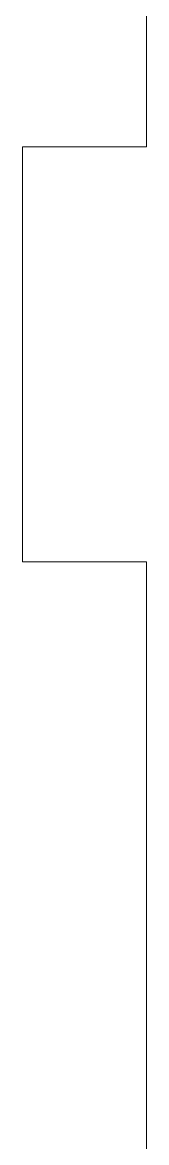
# Model space of a CAD drawing. Header units: millimetres. Extents: x 0 to 300, y 0 to 315.
# Drawn here: x 137 to 140, y 154 to 181 of the extents above; entities that cross this region are included whole.
import ezdxf

# ---------------------------------------------------------------- set-up
doc = ezdxf.new("R2010")
doc.units = ezdxf.units.MM

msp = doc.modelspace()

# ---------------------------------------------------------------- linework, layer by layer
at = {"color": 1, "linetype": 'Continuous', "lineweight": 0}
for p, q in [((140, 178), (140, 208)), ((140, 178), (137, 178)), ((137, 178), (137, 168)), ((137, 168), (140, 168)), ((140, 130), (140, 168))]:
    msp.add_line(p, q, dxfattribs=at)

doc.saveas('drawing.dxf')
